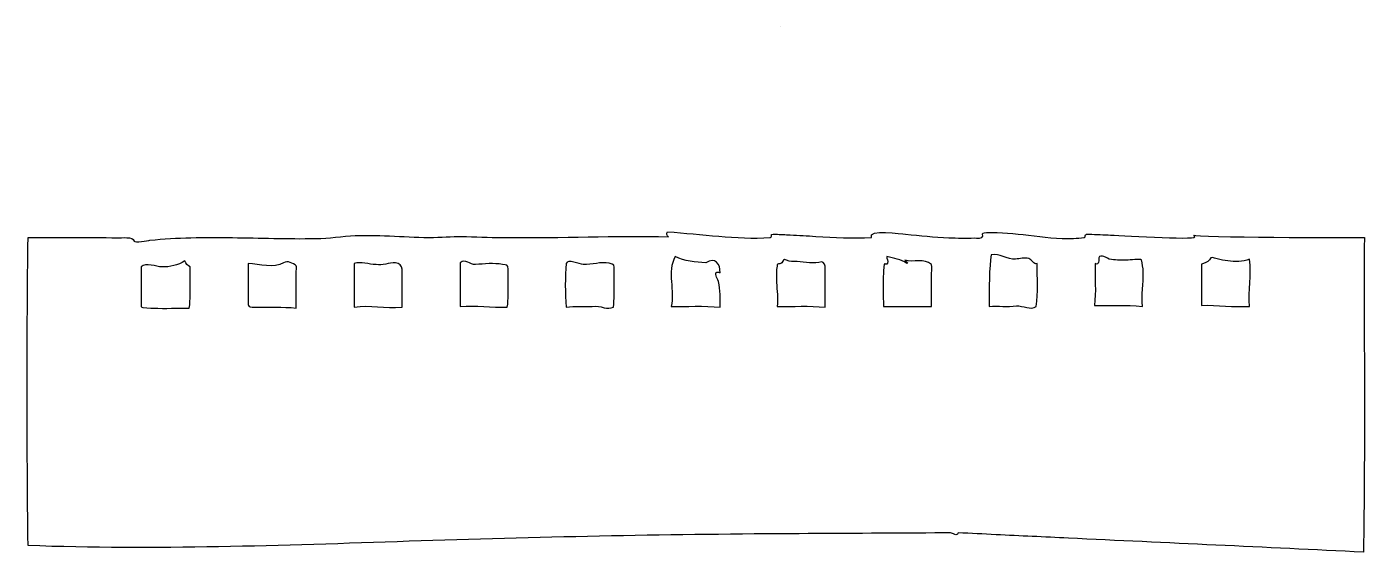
# Model space of a CAD drawing. Header units: centimetres. Extents: x -10.2 to 10.2, y -4 to 4.
import ezdxf

# ---------------------------------------------------------------- set-up
doc = ezdxf.new("R2010")
doc.units = ezdxf.units.CM
doc.header["$MEASUREMENT"] = 0
doc.layers.add('Camada 1', color=7, linetype='Continuous')

msp = doc.modelspace()

# ---------------------------------------------------------------- linework, layer by layer
at = {"layer": 'Camada 1'}
for points, knots in [([(1.28812, 3.98535), (1.28812, 3.98535), (1.28812, 3.98551), (1.28812, 3.98559), (1.28812, 3.98559), (1.2869, 3.98567), (1.28587, 3.98559), (1.28489, 3.98556), (1.28489, 3.98556), (1.28595, 3.98554), (1.28717, 3.98541), (1.28812, 3.98535)], [0, 0, 0, 0, 0.25, 0.25, 0.25, 0.25, 0.5, 0.5, 0.5, 0.5, 1, 1, 1, 1]), ([(10.14711, 0.78699), (9.93036, 0.78522), (7.56041, 0.79302), (7.56031, 0.82258), (7.56031, 0.82258), (7.56542, 0.81509), (7.56999, 0.80718), (7.57375, 0.79887), (7.57375, 0.79887), (7.57354, 0.74799), (6.37508, 0.82125), (6.25877, 0.82718), (6.25877, 0.82718), (6.1491, 0.83279), (6.03922, 0.83758), (5.92936, 0.84041), (5.92936, 0.84041), (5.89729, 0.83427), (5.92603, 0.799), (5.89584, 0.78702), (5.89584, 0.78702), (5.84091, 0.78088), (5.78575, 0.77705), (5.7304, 0.77517), (5.7304, 0.77517), (5.50233, 0.76747), (5.27579, 0.79578), (5.04992, 0.82314), (5.04992, 0.82314), (4.83889, 0.84873), (4.62706, 0.87132), (4.41418, 0.86341), (4.41418, 0.86341), (4.34571, 0.86079), (4.35124, 0.86497), (4.35756, 0.81055), (4.35756, 0.81055), (4.36267, 0.7656), (4.25268, 0.78245), (4.23106, 0.78184), (4.23106, 0.78184), (4.10067, 0.77758), (3.97021, 0.77956), (3.83993, 0.78549), (3.83993, 0.78549), (3.62133, 0.79557), (3.40345, 0.81713), (3.18559, 0.83772), (3.18559, 0.83772), (3.12815, 0.84314), (2.59959, 0.92273), (2.6674, 0.78705), (2.6674, 0.78705), (2.38522, 0.77623), (2.10304, 0.78925), (1.82137, 0.8061), (1.82137, 0.8061), (1.69225, 0.8138), (1.56322, 0.82211), (1.43421, 0.82899), (1.43421, 0.82899), (1.36034, 0.83293), (1.28636, 0.83627), (1.21236, 0.83878), (1.21236, 0.83878), (1.08885, 0.84293), (1.1926, 0.81827), (1.12997, 0.78705), (1.12997, 0.78705), (0.60744, 0.75707), (0.0928, 0.84325), (-0.42745, 0.87394), (-0.42745, 0.87394), (-0.4542, 0.85386), (-0.43412, 0.8138), (-0.41404, 0.80039), (-0.41404, 0.80039), (-1.22713, 0.82005), (-2.04009, 0.77946), (-2.85318, 0.78748), (-2.85318, 0.78748), (-3.06244, 0.78957), (-3.27167, 0.79486), (-3.48069, 0.80455), (-3.48069, 0.80455), (-3.65264, 0.81257), (-3.8015, 0.79124), (-3.97856, 0.79029), (-3.97856, 0.79029), (-4.37411, 0.78809), (-4.77242, 0.83273), (-5.16659, 0.81704), (-5.16659, 0.81704), (-5.36725, 0.80892), (-5.56468, 0.77603), (-5.7678, 0.77283), (-5.7678, 0.77283), (-5.97986, 0.7695), (-6.19195, 0.77159), (-6.40399, 0.77532), (-6.40399, 0.77532), (-6.82328, 0.78281), (-7.24264, 0.79707), (-7.662, 0.78635), (-7.662, 0.78635), (-7.86965, 0.78103), (-8.07716, 0.7696), (-8.2838, 0.74796), (-8.2838, 0.74796), (-8.31402, 0.74484), (-8.51925, 0.70364), (-8.52478, 0.73558), (-8.52478, 0.73558), (-8.53745, 0.80927), (-8.71581, 0.78127), (-8.77934, 0.78313), (-8.77934, 0.78313), (-9.23051, 0.79665), (-9.68181, 0.78707), (-10.13303, 0.78707), (-10.13303, 0.78707), (-10.15306, -0.62332), (-10.15306, -2.34774), (-10.13303, -3.88505), (-10.13303, -3.88505), (-8.20567, -3.95477), (-6.27654, -3.88412), (-4.35006, -3.82012), (-4.35006, -3.82012), (-2.42321, -3.75601), (-0.49778, -3.71587), (1.43016, -3.70513), (1.43016, -3.70513), (2.16319, -3.70108), (2.89611, -3.69814), (3.62903, -3.69306), (3.62903, -3.69306), (3.70727, -3.69253), (3.7855, -3.692), (3.86385, -3.69139), (3.86385, -3.69139), (3.90547, -3.69139), (3.95823, -3.75632), (3.98416, -3.69139), (3.98416, -3.69139), (4.1753, -3.70086), (4.36632, -3.71023), (4.55757, -3.71959), (4.55757, -3.71959), (4.92362, -3.73737), (5.28988, -3.75496), (5.65604, -3.77235), (5.65604, -3.77235), (7.14863, -3.84331), (8.64131, -3.91168), (10.13369, -3.98555), (10.13369, -3.98555), (10.1604, -2.48162), (10.14034, -0.80392), (10.14711, 0.78699), (10.14711, 0.78699), (10.14711, 0.78699), (10.14711, 0.78699), (10.14711, 0.78699)], [0, 0, 0, 0, 0.02380952, 0.02380952, 0.02380952, 0.02380952, 0.04761905, 0.04761905, 0.04761905, 0.04761905, 0.07142857, 0.07142857, 0.07142857, 0.07142857, 0.0952381, 0.0952381, 0.0952381, 0.0952381, 0.11904762, 0.11904762, 0.11904762, 0.11904762, 0.14285714, 0.14285714, 0.14285714, 0.14285714, 0.16666667, 0.16666667, 0.16666667, 0.16666667, 0.19047619, 0.19047619, 0.19047619, 0.19047619, 0.21428571, 0.21428571, 0.21428571, 0.21428571, 0.23809524, 0.23809524, 0.23809524, 0.23809524, 0.26190476, 0.26190476, 0.26190476, 0.26190476, 0.28571429, 0.28571429, 0.28571429, 0.28571429, 0.30952381, 0.30952381, 0.30952381, 0.30952381, 0.33333333, 0.33333333, 0.33333333, 0.33333333, 0.35714286, 0.35714286, 0.35714286, 0.35714286, 0.38095238, 0.38095238, 0.38095238, 0.38095238, 0.4047619, 0.4047619, 0.4047619, 0.4047619, 0.42857143, 0.42857143, 0.42857143, 0.42857143, 0.45238095, 0.45238095, 0.45238095, 0.45238095, 0.47619048, 0.47619048, 0.47619048, 0.47619048, 0.5, 0.5, 0.5, 0.5, 0.52380952, 0.52380952, 0.52380952, 0.52380952, 0.54761905, 0.54761905, 0.54761905, 0.54761905, 0.57142857, 0.57142857, 0.57142857, 0.57142857, 0.5952381, 0.5952381, 0.5952381, 0.5952381, 0.61904762, 0.61904762, 0.61904762, 0.61904762, 0.64285714, 0.64285714, 0.64285714, 0.64285714, 0.66666667, 0.66666667, 0.66666667, 0.66666667, 0.69047619, 0.69047619, 0.69047619, 0.69047619, 0.71428571, 0.71428571, 0.71428571, 0.71428571, 0.73809524, 0.73809524, 0.73809524, 0.73809524, 0.76190476, 0.76190476, 0.76190476, 0.76190476, 0.78571429, 0.78571429, 0.78571429, 0.78571429, 0.80952381, 0.80952381, 0.80952381, 0.80952381, 0.83333333, 0.83333333, 0.83333333, 0.83333333, 0.85714286, 0.85714286, 0.85714286, 0.85714286, 0.88095238, 0.88095238, 0.88095238, 0.88095238, 0.9047619, 0.9047619, 0.9047619, 0.9047619, 0.92857143, 0.92857143, 0.92857143, 0.92857143, 0.95238095, 0.95238095, 0.95238095, 0.95238095, 1, 1, 1, 1]), ([(-7.68657, -0.28243), (-7.86797, -0.28243), (-8.0495, -0.28971), (-8.23084, -0.28296), (-8.23084, -0.28296), (-8.25389, -0.28203), (-8.41518, -0.28161), (-8.41518, -0.26163), (-8.41518, -0.26163), (-8.41518, -0.2302), (-8.41518, -0.19879), (-8.41518, -0.16736), (-8.41518, -0.16736), (-8.41518, 0.00369), (-8.41518, 0.17475), (-8.41518, 0.3458), (-8.41518, 0.3458), (-8.34358, 0.41147), (-8.19158, 0.34538), (-8.10414, 0.34289), (-8.10414, 0.34289), (-7.9801, 0.33924), (-7.85961, 0.36776), (-7.75338, 0.43269), (-7.75338, 0.43269), (-7.74068, 0.40118), (-7.70859, 0.35477), (-7.67321, 0.3458), (-7.67321, 0.3458), (-7.67535, 0.27277), (-7.67472, 0.19962), (-7.67374, 0.12646), (-7.67374, 0.12646), (-7.67181, -0.00983), (-7.66847, -0.14696), (-7.68657, -0.28243), (-7.68657, -0.28243), (-7.68657, -0.28243), (-7.68657, -0.28243), (-7.68657, -0.28243)], [0, 0, 0, 0, 0.09090909, 0.09090909, 0.09090909, 0.09090909, 0.18181818, 0.18181818, 0.18181818, 0.18181818, 0.27272727, 0.27272727, 0.27272727, 0.27272727, 0.36363636, 0.36363636, 0.36363636, 0.36363636, 0.45454545, 0.45454545, 0.45454545, 0.45454545, 0.54545455, 0.54545455, 0.54545455, 0.54545455, 0.63636364, 0.63636364, 0.63636364, 0.63636364, 0.72727273, 0.72727273, 0.72727273, 0.72727273, 0.81818182, 0.81818182, 0.81818182, 0.81818182, 1, 1, 1, 1]), ([(-6.06232, -0.28243), (-6.271, -0.25862), (-6.48176, -0.27097), (-6.69126, -0.27047), (-6.69126, -0.27047), (-6.8221, -0.27015), (-6.7909, -0.24914), (-6.7909, -0.13103), (-6.7909, -0.13103), (-6.7909, 0.04357), (-6.7909, 0.21806), (-6.7909, 0.39255), (-6.7909, 0.39255), (-6.6199, 0.38496), (-6.40649, 0.31482), (-6.25422, 0.40554), (-6.25422, 0.40554), (-6.19302, 0.44195), (-6.10989, 0.40004), (-6.06234, 0.35913), (-6.06234, 0.35913), (-6.05438, 0.34302), (-6.06234, 0.30211), (-6.06234, 0.28473), (-6.06234, 0.28473), (-6.06232, 0.09569), (-6.06232, -0.09336), (-6.06232, -0.28243), (-6.06232, -0.28243), (-6.06232, -0.28243), (-6.06232, -0.28243), (-6.06232, -0.28243)], [0, 0, 0, 0, 0.11111111, 0.11111111, 0.11111111, 0.11111111, 0.22222222, 0.22222222, 0.22222222, 0.22222222, 0.33333333, 0.33333333, 0.33333333, 0.33333333, 0.44444444, 0.44444444, 0.44444444, 0.44444444, 0.55555556, 0.55555556, 0.55555556, 0.55555556, 0.66666667, 0.66666667, 0.66666667, 0.66666667, 0.77777778, 0.77777778, 0.77777778, 0.77777778, 1, 1, 1, 1]), ([(-4.45807, -0.26901), (-4.72541, -0.2892), (-4.93935, -0.22895), (-5.18657, -0.26901), (-5.18657, -0.26901), (-5.18657, -0.26901), (-5.18657, 0.39253), (-5.18657, 0.39253), (-5.18657, 0.39253), (-5.08071, 0.43039), (-4.96051, 0.37922), (-4.8524, 0.37922), (-4.8524, 0.37922), (-4.75382, 0.35184), (-4.65595, 0.41211), (-4.55686, 0.40502), (-4.55686, 0.40502), (-4.42671, 0.39576), (-4.45709, 0.24646), (-4.45531, 0.14488), (-4.45531, 0.14488), (-4.45291, 0.00695), (-4.45807, -0.13103), (-4.45807, -0.26901), (-4.45807, -0.26901), (-4.45807, -0.26901), (-4.45807, -0.26901), (-4.45807, -0.26901)], [0, 0, 0, 0, 0.125, 0.125, 0.125, 0.125, 0.25, 0.25, 0.25, 0.25, 0.375, 0.375, 0.375, 0.375, 0.5, 0.5, 0.5, 0.5, 0.625, 0.625, 0.625, 0.625, 0.75, 0.75, 0.75, 0.75, 1, 1, 1, 1]), ([(-2.86049, -0.26901), (-3.09888, -0.27589), (-3.33761, -0.23988), (-3.57579, -0.2557), (-3.57579, -0.2557), (-3.57579, -0.03512), (-3.57579, 0.18536), (-3.57579, 0.40594), (-3.57579, 0.40594), (-3.4975, 0.47772), (-3.42424, 0.37231), (-3.34177, 0.37919), (-3.34177, 0.37919), (-3.20675, 0.38948), (-3.06777, 0.40261), (-2.93323, 0.38043), (-2.93323, 0.38043), (-2.87013, 0.37003), (-2.84732, 0.37897), (-2.84827, 0.3105), (-2.84827, 0.3105), (-2.8492, 0.24266), (-2.84811, 0.17482), (-2.84716, 0.10698), (-2.84716, 0.10698), (-2.84551, -0.01774), (-2.84073, -0.1453), (-2.86049, -0.26901), (-2.86049, -0.26901), (-2.86049, -0.26901), (-2.86049, -0.26901), (-2.86049, -0.26901)], [0, 0, 0, 0, 0.11111111, 0.11111111, 0.11111111, 0.11111111, 0.22222222, 0.22222222, 0.22222222, 0.22222222, 0.33333333, 0.33333333, 0.33333333, 0.33333333, 0.44444444, 0.44444444, 0.44444444, 0.44444444, 0.55555556, 0.55555556, 0.55555556, 0.55555556, 0.66666667, 0.66666667, 0.66666667, 0.66666667, 0.77777778, 0.77777778, 0.77777778, 0.77777778, 1, 1, 1, 1]), ([(-1.2496, -0.26901), (-1.2931, -0.28888), (-1.34242, -0.28764), (-1.38774, -0.27589), (-1.38774, -0.27589), (-1.46291, -0.25634), (-1.49003, -0.24988), (-1.56977, -0.25538), (-1.56977, -0.25538), (-1.70066, -0.26443), (-1.83515, -0.24445), (-1.96479, -0.26901), (-1.96479, -0.26901), (-1.98487, -0.06195), (-1.98487, 0.1988), (-1.96479, 0.39253), (-1.96479, 0.39253), (-1.94637, 0.4664), (-1.76191, 0.38671), (-1.70976, 0.3815), (-1.70976, 0.3815), (-1.57964, 0.36848), (-1.43544, 0.4278), (-1.31474, 0.39761), (-1.31474, 0.39761), (-1.22984, 0.37639), (-1.23716, 0.37753), (-1.23801, 0.29003), (-1.23801, 0.29003), (-1.23865, 0.22627), (-1.23817, 0.16258), (-1.23801, 0.09879), (-1.23801, 0.09879), (-1.23764, -0.02367), (-1.23656, -0.14707), (-1.2496, -0.26901), (-1.2496, -0.26901), (-1.2496, -0.26901), (-1.2496, -0.26901), (-1.2496, -0.26901)], [0, 0, 0, 0, 0.09090909, 0.09090909, 0.09090909, 0.09090909, 0.18181818, 0.18181818, 0.18181818, 0.18181818, 0.27272727, 0.27272727, 0.27272727, 0.27272727, 0.36363636, 0.36363636, 0.36363636, 0.36363636, 0.45454545, 0.45454545, 0.45454545, 0.45454545, 0.54545455, 0.54545455, 0.54545455, 0.54545455, 0.63636364, 0.63636364, 0.63636364, 0.63636364, 0.72727273, 0.72727273, 0.72727273, 0.72727273, 0.81818182, 0.81818182, 0.81818182, 0.81818182, 1, 1, 1, 1]), ([(0.36801, -0.26901), (0.13409, -0.24237), (-0.16005, -0.26255), (-0.37396, -0.2557), (-0.37396, -0.2557), (-0.31382, -0.03512), (-0.44082, 0.27225), (-0.31382, 0.49969), (-0.31382, 0.49969), (-0.16629, 0.42905), (-0.00645, 0.41791), (0.15418, 0.40595), (0.15418, 0.40595), (0.29047, 0.49699), (0.37958, 0.39076), (0.36802, 0.25225), (0.36802, 0.25225), (0.35312, 0.26723), (0.32108, 0.26942), (0.30547, 0.25413), (0.30547, 0.25413), (0.28883, 0.23802), (0.33857, 0.14226), (0.34376, 0.12044), (0.34376, 0.12044), (0.37454, -0.0066), (0.37362, -0.13926), (0.36801, -0.26901), (0.36801, -0.26901), (0.36801, -0.26901), (0.36801, -0.26901), (0.36801, -0.26901)], [0, 0, 0, 0, 0.11111111, 0.11111111, 0.11111111, 0.11111111, 0.22222222, 0.22222222, 0.22222222, 0.22222222, 0.33333333, 0.33333333, 0.33333333, 0.33333333, 0.44444444, 0.44444444, 0.44444444, 0.44444444, 0.55555556, 0.55555556, 0.55555556, 0.55555556, 0.66666667, 0.66666667, 0.66666667, 0.66666667, 0.77777778, 0.77777778, 0.77777778, 0.77777778, 1, 1, 1, 1]), ([(1.96559, -0.26901), (1.72365, -0.24144), (1.47968, -0.26266), (1.23693, -0.2557), (1.23693, -0.2557), (1.24648, -0.1346), (1.23431, -0.01525), (1.22643, 0.10546), (1.22643, 0.10546), (1.22257, 0.1634), (1.22135, 0.22148), (1.2254, 0.27953), (1.2254, 0.27953), (1.22778, 0.31292), (1.23151, 0.34613), (1.23696, 0.37923), (1.23696, 0.37923), (1.25786, 0.39505), (1.29004, 0.38455), (1.30842, 0.4046), (1.30842, 0.4046), (1.33517, 0.43384), (1.31892, 0.47503), (1.3748, 0.44611), (1.3748, 0.44611), (1.43444, 0.41531), (1.47293, 0.42478), (1.53868, 0.42344), (1.53868, 0.42344), (1.65875, 0.42103), (1.79464, 0.38015), (1.91201, 0.41939), (1.91201, 0.41939), (1.8937, 0.43156), (1.96559, 0.39793), (1.96559, 0.35301), (1.96559, 0.35301), (1.96559, 0.27808), (1.96559, 0.20318), (1.96559, 0.12827), (1.96559, 0.12827), (1.96559, -0.00419), (1.96559, -0.13656), (1.96559, -0.26901), (1.96559, -0.26901), (1.96559, -0.26901), (1.96559, -0.26901), (1.96559, -0.26901)], [0, 0, 0, 0, 0.07692308, 0.07692308, 0.07692308, 0.07692308, 0.15384615, 0.15384615, 0.15384615, 0.15384615, 0.23076923, 0.23076923, 0.23076923, 0.23076923, 0.30769231, 0.30769231, 0.30769231, 0.30769231, 0.38461538, 0.38461538, 0.38461538, 0.38461538, 0.46153846, 0.46153846, 0.46153846, 0.46153846, 0.53846154, 0.53846154, 0.53846154, 0.53846154, 0.61538462, 0.61538462, 0.61538462, 0.61538462, 0.69230769, 0.69230769, 0.69230769, 0.69230769, 0.76923077, 0.76923077, 0.76923077, 0.76923077, 0.84615385, 0.84615385, 0.84615385, 0.84615385, 1, 1, 1, 1]), ([(3.57637, -0.25568), (3.57637, -0.25568), (2.84782, -0.25568), (2.84782, -0.25568), (2.84782, -0.25568), (2.84782, -0.08711), (2.8397, 0.08164), (2.84843, 0.2502), (2.84843, 0.2502), (2.8501, 0.28245), (2.85248, 0.31471), (2.85571, 0.34685), (2.85571, 0.34685), (2.86632, 0.4484), (2.87383, 0.34799), (2.91064, 0.39918), (2.91064, 0.39918), (2.93167, 0.4281), (2.88902, 0.46869), (2.90127, 0.4997), (2.90127, 0.4997), (3.00115, 0.4662), (3.1204, 0.46755), (3.20218, 0.39254), (3.20218, 0.39254), (3.23549, 0.40595), (3.18866, 0.42604), (3.17543, 0.44601), (3.17543, 0.44601), (3.30309, 0.40357), (3.46875, 0.48025), (3.57633, 0.37923), (3.57633, 0.37923), (3.59567, 0.34468), (3.57633, 0.24419), (3.57633, 0.20577), (3.57633, 0.20577), (3.57637, 0.05187), (3.57637, -0.1019), (3.57637, -0.25568), (3.57637, -0.25568), (3.57637, -0.25568), (3.57637, -0.25568), (3.57637, -0.25568)], [0, 0, 0, 0, 0.08333333, 0.08333333, 0.08333333, 0.08333333, 0.16666667, 0.16666667, 0.16666667, 0.16666667, 0.25, 0.25, 0.25, 0.25, 0.33333333, 0.33333333, 0.33333333, 0.33333333, 0.41666667, 0.41666667, 0.41666667, 0.41666667, 0.5, 0.5, 0.5, 0.5, 0.58333333, 0.58333333, 0.58333333, 0.58333333, 0.66666667, 0.66666667, 0.66666667, 0.66666667, 0.75, 0.75, 0.75, 0.75, 0.83333333, 0.83333333, 0.83333333, 0.83333333, 1, 1, 1, 1]), ([(5.16729, -0.25568), (5.08352, -0.32153), (4.9643, -0.23904), (4.86688, -0.24965), (4.86688, -0.24965), (4.72903, -0.26463), (4.59034, -0.25007), (4.45204, -0.25568), (4.45204, -0.25568), (4.45204, 0.01838), (4.45204, 0.33916), (4.48546, 0.52635), (4.48546, 0.52635), (4.60897, 0.55715), (4.72488, 0.4501), (4.85471, 0.461), (4.85471, 0.461), (4.92027, 0.46661), (4.99113, 0.48566), (5.05635, 0.46931), (5.05635, 0.46931), (5.09694, 0.45923), (5.13419, 0.36943), (5.1806, 0.39253), (5.1806, 0.39253), (5.18062, 0.17705), (5.19684, -0.04145), (5.16729, -0.25568), (5.16729, -0.25568), (5.16729, -0.25568), (5.16729, -0.25568), (5.16729, -0.25568)], [0, 0, 0, 0, 0.11111111, 0.11111111, 0.11111111, 0.11111111, 0.22222222, 0.22222222, 0.22222222, 0.22222222, 0.33333333, 0.33333333, 0.33333333, 0.33333333, 0.44444444, 0.44444444, 0.44444444, 0.44444444, 0.55555556, 0.55555556, 0.55555556, 0.55555556, 0.66666667, 0.66666667, 0.66666667, 0.66666667, 0.77777778, 0.77777778, 0.77777778, 0.77777778, 1, 1, 1, 1]), ([(6.77817, -0.25568), (6.52417, -0.22893), (6.29017, -0.24912), (6.04961, -0.24237), (6.04961, -0.24237), (6.0775, -0.03197), (6.05628, 0.1812), (6.06292, 0.39255), (6.06292, 0.39255), (6.12827, 0.35342), (6.11475, 0.46423), (6.11724, 0.48037), (6.11724, 0.48037), (6.12288, 0.51492), (6.17177, 0.50741), (6.19466, 0.50088), (6.19466, 0.50088), (6.24752, 0.48548), (6.25086, 0.45976), (6.31089, 0.45426), (6.31089, 0.45426), (6.38958, 0.44688), (6.46853, 0.44302), (6.54751, 0.44511), (6.54751, 0.44511), (6.57569, 0.44582), (6.75986, 0.47165), (6.76434, 0.4477), (6.76434, 0.4477), (6.77537, 0.38944), (6.79109, 0.32962), (6.79212, 0.26384), (6.79212, 0.26384), (6.79482, 0.09037), (6.76331, -0.08214), (6.77817, -0.25568), (6.77817, -0.25568), (6.77817, -0.25568), (6.77817, -0.25568), (6.77817, -0.25568)], [0, 0, 0, 0, 0.09090909, 0.09090909, 0.09090909, 0.09090909, 0.18181818, 0.18181818, 0.18181818, 0.18181818, 0.27272727, 0.27272727, 0.27272727, 0.27272727, 0.36363636, 0.36363636, 0.36363636, 0.36363636, 0.45454545, 0.45454545, 0.45454545, 0.45454545, 0.54545455, 0.54545455, 0.54545455, 0.54545455, 0.63636364, 0.63636364, 0.63636364, 0.63636364, 0.72727273, 0.72727273, 0.72727273, 0.72727273, 0.81818182, 0.81818182, 0.81818182, 0.81818182, 1, 1, 1, 1]), ([(8.40237, -0.25568), (8.15911, -0.27399), (7.9171, -0.22882), (7.67384, -0.24237), (7.67384, -0.24237), (7.67384, -0.06383), (7.67384, 0.11474), (7.67384, 0.29338), (7.67384, 0.29338), (7.67384, 0.32407), (7.67384, 0.35476), (7.67384, 0.38538), (7.67384, 0.38538), (7.67384, 0.37903), (7.77986, 0.422), (7.79494, 0.4502), (7.79494, 0.4502), (7.82513, 0.50679), (7.85185, 0.47671), (7.91398, 0.4633), (7.91398, 0.4633), (7.96745, 0.45174), (8.02116, 0.44084), (8.07548, 0.43353), (8.07548, 0.43353), (8.18515, 0.41885), (8.29752, 0.42104), (8.40237, 0.45964), (8.40237, 0.45964), (8.44005, 0.22168), (8.38409, -0.017), (8.40237, -0.25568)], [0, 0, 0, 0, 0.11111111, 0.11111111, 0.11111111, 0.11111111, 0.22222222, 0.22222222, 0.22222222, 0.22222222, 0.33333333, 0.33333333, 0.33333333, 0.33333333, 0.44444444, 0.44444444, 0.44444444, 0.44444444, 0.55555556, 0.55555556, 0.55555556, 0.55555556, 0.66666667, 0.66666667, 0.66666667, 0.66666667, 0.77777778, 0.77777778, 0.77777778, 0.77777778, 1, 1, 1, 1])]:
    msp.add_open_spline(points, degree=3, knots=knots, dxfattribs=at)

doc.saveas('drawing.dxf')
